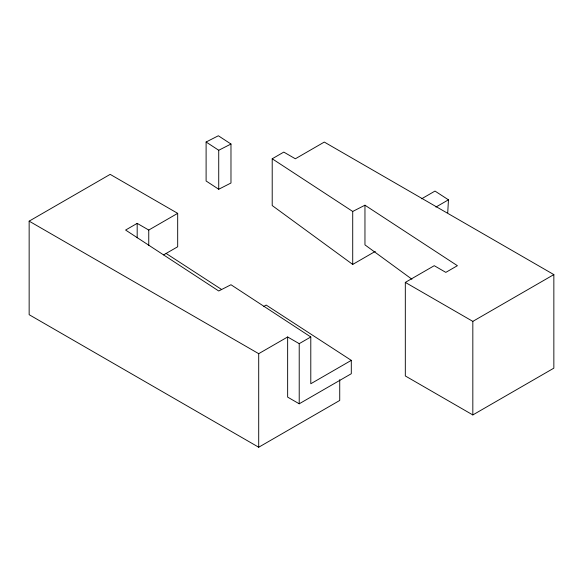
<?xml version="1.0" encoding="UTF-8"?>
<svg xmlns="http://www.w3.org/2000/svg" width="583" height="583" viewBox="0 0 583 583"><rect width="100%" height="100%" fill="white"/><g stroke="black" fill="none" stroke-linecap="round" stroke-linejoin="round"><path stroke-width="0.87" d="M447.737 212.715L448.458 199.816L434.998 191.071L421.647 198.781M339.729 379.686L339.729 400.455L258.706 447.234L29.15 314.696L29.15 221.146L110.172 174.368L177.684 213.349L177.684 246.762L163.612 254.888M177.684 213.349L148.752 230.052L137.18 223.369L125.6 230.052L218.727 290.99L230.977 284.744L310.79 336.974L310.79 383.752L351.301 360.36L266.169 305.062L263.822 306.418M272.21 158.78L283.783 152.097L295.355 158.78L324.294 142.07L553.85 274.6L553.85 368.157L472.828 414.936L405.316 375.955L405.316 282.398L434.248 265.695L445.82 272.378L457.4 265.695L364.958 205.209L352.715 211.454L272.21 158.78L272.21 205.551L352.715 264.427L375.263 251.404M435.902 207.067L448.458 199.816M29.15 221.146L258.706 353.677L287.645 336.974L299.217 343.657L310.79 336.974M287.645 336.974L287.645 397.118L299.217 403.793L351.301 373.725L351.301 360.36M405.316 282.398L472.828 321.379L553.85 274.6M206.105 142.012L218.355 135.766L230.977 144.03L230.977 183.011L218.727 189.249L206.105 180.992L206.105 142.012L218.727 150.268L218.727 189.249M218.727 150.268L230.977 144.03M166.111 253.445L221.467 289.394M411.911 279.206L364.958 244.875L364.958 205.209M472.828 321.379L472.828 414.936M352.715 211.454L352.715 264.427M299.217 343.657L299.217 403.793M258.706 353.677L258.706 447.234M148.752 230.052L148.752 245.407M137.18 223.369L137.18 237.82"/></g></svg>
